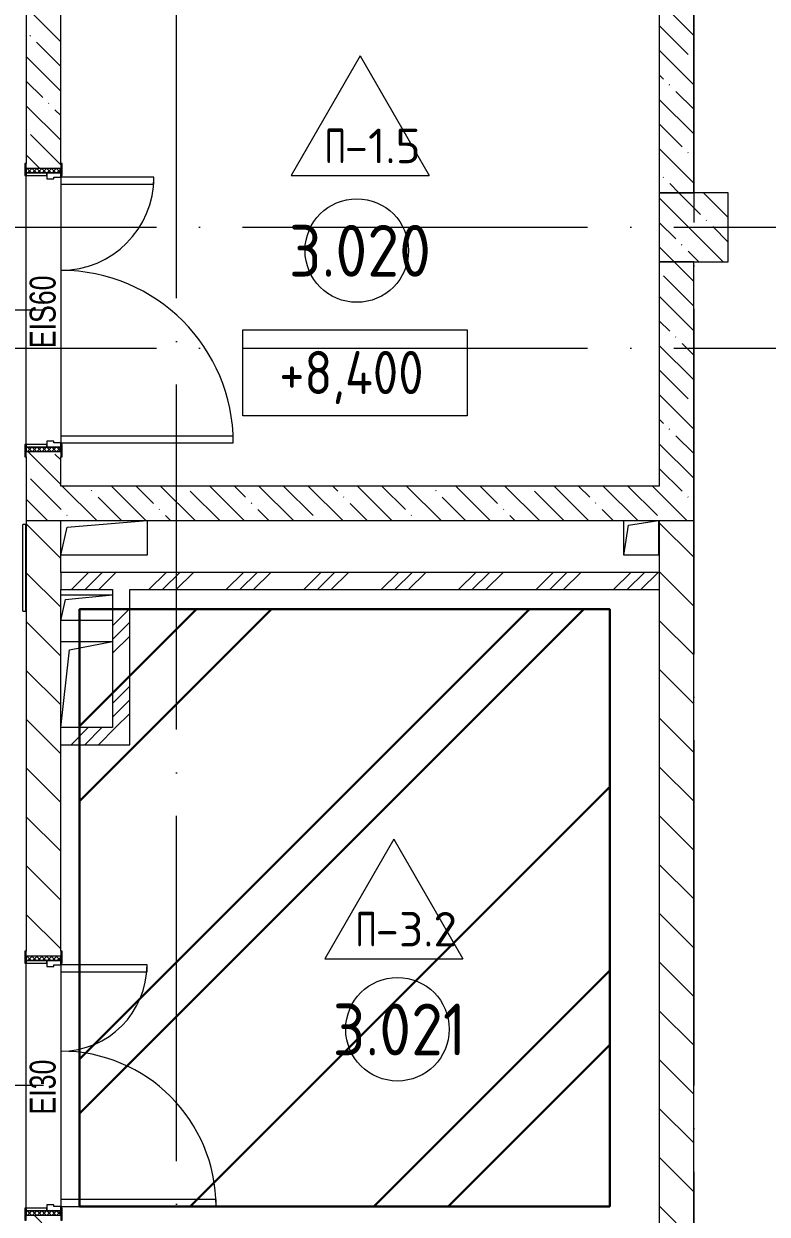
# Model space of a CAD drawing. Header units: millimetres. Extents: x -68946 to 690821, y -552984 to 293768.
# Drawn here: x 101968 to 106278, y -212601 to -205702 of the extents above; entities that cross this region are included whole.
import ezdxf

# ---------------------------------------------------------------- set-up
doc = ezdxf.new("R2010")
doc.units = ezdxf.units.MM
doc.linetypes.add('ADSK_Линия сетки', pattern=[2500, 2000, -250, 0, -250])
for name, color, linetype, lineweight in [('1.2) Стяжка 6 вып.', 30, 'Continuous', 30), ('1.3) Звуко-изол           6 вып.', 90, 'Continuous', 30), ('1.4) Стяжка 6 вып.', 30, 'Continuous', 30), ('A-____-NOTE-TEXT', 250, 'Continuous', 9), ('A-AREA-____-IDEN', 250, 'Continuous', 9), ('A-DETL-GENF-OTLN', 250, 'Continuous', 5), ('A-DOOR-____-IDEN', 250, 'Continuous', 9), ('A-DOOR-____-MCUT', 250, 'Continuous', 5), ('A-DOOR-____-OTLN', 250, 'Continuous', 5), ('A-DOOR-FRAM-MCUT', 250, 'Continuous', 5), ('A-DOOR-FRAM-OTLN', 250, 'Continuous', 5), ('A-FLOR-____-IDEN', 250, 'Continuous', 9), ('A-FLOR-____-OTLN', 250, 'Continuous', 9), ('A-GENM-____-OTLN', 250, 'Continuous', 9), ('A-GLAZ-____-OTLN', 250, 'Continuous', 5), ('A-WALL-____-MCUT', 250, 'Continuous', 13), ('A-WALL-____-PATT', 250, 'Continuous', 13), ('G-____-____-DIMS', 250, 'Continuous', 9), ('I-WALL-____-OTLN', 250, 'Continuous', 9), ('S-COLS-____-MCUT', 250, 'Continuous', 25), ('S-COLS-____-OTLN', 250, 'Continuous', 9), ('S-GRID-____-OTLN', 250, 'Continuous', 9)]:
    doc.layers.add(name, color=color, linetype=linetype, lineweight=lineweight)
doc.styles.add('Arial Narrow', font='ARIALN.TTF', dxfattribs={"width": 0.9, "height": 150})
doc.styles.add('GOST Common_1', font='', dxfattribs={"width": 0.9, "height": 250})
doc.styles.add('ISOCPEUR_1', font='isocpeur.ttf', dxfattribs={"width": 0.9, "height": 250})
doc.styles.add('ISOCPEUR_2', font='isocpeur.ttf', dxfattribs={"height": 160})
doc.styles.get('GOST Common_1').set_extended_font_data('GOST Common')
pattern_1 = [(135, (28052.9, -258555.93), (-141.42136, -141.42136), [])]
pattern_2 = [(45, (28052.9, -258555.93), (-224.5064, 224.5064), []), (45, (28132.28, -258555.93), (0, 449.0128), []), (45, (27973.53, -258555.93), (0, 449.0128), [])]
pattern_3 = [(135, (28052.9, -258555.93), (-142.5612, -142.5612), []), (135, (28195.47, -258555.93), (-142.5612, -142.5612), [252.016, -50.403, 3.353, -47.05])]

# ---------------------------------------------------------------- blocks, each defined once
blk = doc.blocks.new('Дверь_СКБ_2Ст_Внутренняя - Д-35п_Д_Дв_1200x2100_Тех_ пом_-42607858-АР1_Маркировочный план 3 этажа секция 2_3')
at = {"layer": 'A-DOOR-____-OTLN'}
h = blk.add_hatch(dxfattribs=at)
h.set_pattern_fill('FP_17', color=256, style=0, pattern_type=2)
h.set_pattern_definition([(135, (1551.41, 164.685), (-14.14214, -14.14214), []), (225, (1551.41, 164.685), (14.14214, -14.14214), [])])
h.paths.add_polyline_path([(762.5, 50.3), (762.5, 100), (737.5, 100), (737.5, -100), (762.5, -100), (762.5, 26.4)])
at = {"layer": 'A-DOOR-FRAM-OTLN'}
h = blk.add_hatch(dxfattribs=at)
h.set_pattern_fill('FP_18', color=256, style=0, pattern_type=2)
h.set_pattern_definition([(45, (-571.384, 164.685), (-14.1421, 14.1421), []), (135, (-571.384, 164.685), (-14.1421, -14.1421), [])])
h.paths.add_polyline_path([(-712.5, -100), (-712.5, 100), (-737.5, 100), (-737.5, -100)])
at = {"layer": 'A-DOOR-____-MCUT'}
for p, q in [((712.5, 1000), (672.5, 1000)), ((672.5, 1000), (672.5, 100)), ((712.5, 100), (712.5, 1000)), ((-687.5, 600), (-687.5, 100)), ((-647.5, 600), (-687.5, 600)), ((-647.5, 100), (-647.5, 600)), ((-687.5, 100), (-647.5, 100)), ((672.5, 100), (712.5, 100))]:
    blk.add_line(p, q, dxfattribs=at)
at = {"layer": 'A-DOOR-____-OTLN'}
for centre, radius, start, end in [((712.5, 100), 900, 90, 180), ((-687.5, 100), 500, 0, 90)]:
    blk.add_arc(centre, radius, start, end, dxfattribs=at)
at = {"layer": 'A-DOOR-FRAM-MCUT'}
for p, q in [((-697.5, 108), (-767.5, 108)), ((-767.5, 108), (-767.5, 100)), ((-767.5, 100), (-697.5, 100)), ((-712.5, 100), (-737.5, 100)), ((-737.5, 100), (-737.5, -100)), ((-687.5, 100), (-712.5, 100)), ((-712.5, 100), (-712.5, 20)), ((-712.5, -100), (-712.5, 100)), ((-697.5, 100), (-712.5, 100)), ((-712.5, 100), (-712.5, 99)), ((-712.5, 99), (-697.5, 99)), ((-697.5, 100), (-697.5, 108)), ((-697.5, 99), (-697.5, 100)), ((-687.5, 60), (-687.5, 100)), ((712.5, 100), (712.5, 60)), ((737.5, 100), (712.5, 100)), ((792.5, 108), (722.5, 108)), ((722.5, 108), (722.5, 100)), ((737.5, 100), (722.5, 100)), ((722.5, 100), (722.5, 99)), ((722.5, 100), (792.5, 100)), ((722.5, 99), (737.5, 99)), ((737.5, 20), (737.5, 100)), ((762.5, 100), (737.5, 100)), ((737.5, 100), (737.5, -100)), ((737.5, 99), (737.5, 100)), ((762.5, -100), (762.5, 100)), ((792.5, 100), (792.5, 108)), ((-712.5, 20), (-677.5, 20)), ((-697.5, 20), (-712.5, 20)), ((-712.5, 20), (-712.5, -100)), ((-697.5, -100), (-697.5, 20)), ((-677.5, 60), (-687.5, 60)), ((-677.5, 20), (-677.5, 60)), ((712.5, 60), (702.5, 60)), ((702.5, 60), (702.5, 20)), ((702.5, 20), (737.5, 20)), ((737.5, 20), (722.5, 20)), ((722.5, 20), (722.5, -100)), ((737.5, -100), (737.5, 20)), ((-697.5, -100), (-767.5, -100)), ((-767.5, -100), (-767.5, -108)), ((-767.5, -108), (-697.5, -108)), ((-737.5, -100), (-712.5, -100)), ((-712.5, -100), (-697.5, -100)), ((-697.5, -108), (-697.5, -100)), ((722.5, -100), (737.5, -100)), ((792.5, -100), (722.5, -100)), ((722.5, -100), (722.5, -108)), ((722.5, -108), (792.5, -108)), ((737.5, -100), (762.5, -100)), ((792.5, -108), (792.5, -100))]:
    blk.add_line(p, q, dxfattribs=at)
blk = doc.blocks.new('Дверь_СКБ_2Ст_Внутренняя1 - Н_Д-1л_1640x2100h_ЛК-42643562-АР1_Маркировочный план 3 этажа секция 2_3')
at = {"layer": 'A-DOOR-____-OTLN'}
h = blk.add_hatch(dxfattribs=at)
h.set_pattern_fill('FP_46', color=256, style=0, pattern_type=2)
h.set_pattern_definition([(135, (1481.41, 164.685), (-14.14214, -14.14214), []), (225, (1481.41, 164.685), (14.14214, -14.14214), [])])
h.paths.add_polyline_path([(832.5, 100), (807.5, 100), (807.5, -100), (832.5, -100)])
at = {"layer": 'A-DOOR-FRAM-OTLN'}
h = blk.add_hatch(dxfattribs=at)
h.set_pattern_fill('FP_47', color=256, style=0, pattern_type=2)
h.set_pattern_definition([(45, (-641.384, 164.685), (-14.1421, 14.1421), []), (135, (-641.384, 164.685), (-14.1421, -14.1421), [])])
h.paths.add_polyline_path([(-782.5, 100), (-807.5, 100), (-807.5, -100), (-782.5, -100)])
at = {"layer": 'A-DOOR-____-MCUT'}
for p, q in [((782.5, 1100), (742.5, 1100)), ((742.5, 1100), (742.5, 100)), ((782.5, 100), (782.5, 1100)), ((-757.5, 640), (-757.5, 100)), ((-717.5, 640), (-757.5, 640)), ((-717.5, 100), (-717.5, 640)), ((-757.5, 100), (-717.5, 100)), ((742.5, 100), (782.5, 100))]:
    blk.add_line(p, q, dxfattribs=at)
at = {"layer": 'A-DOOR-____-OTLN'}
for centre, radius, start, end in [((782.5, 100), 1000, 90, 180), ((-757.5, 100), 540, 0, 90)]:
    blk.add_arc(centre, radius, start, end, dxfattribs=at)
at = {"layer": 'A-DOOR-FRAM-MCUT'}
for p, q in [((-767.5, 108), (-837.5, 108)), ((-837.5, 108), (-837.5, 100)), ((-837.5, 100), (-767.5, 100)), ((-782.5, 100), (-807.5, 100)), ((-807.5, 100), (-807.5, -100)), ((-757.5, 100), (-782.5, 100)), ((-782.5, 100), (-782.5, 20)), ((-782.5, -100), (-782.5, 100)), ((-767.5, 100), (-782.5, 100)), ((-782.5, 100), (-782.5, 99)), ((-782.5, 99), (-767.5, 99)), ((-767.5, 100), (-767.5, 108)), ((-767.5, 99), (-767.5, 100)), ((-757.5, 60), (-757.5, 100)), ((782.5, 100), (782.5, 60)), ((807.5, 100), (782.5, 100)), ((862.5, 108), (792.5, 108)), ((792.5, 108), (792.5, 100)), ((807.5, 100), (792.5, 100)), ((792.5, 100), (792.5, 99)), ((792.5, 100), (862.5, 100)), ((792.5, 99), (807.5, 99)), ((807.5, 20), (807.5, 100)), ((832.5, 100), (807.5, 100)), ((807.5, 100), (807.5, -100)), ((807.5, 99), (807.5, 100)), ((832.5, -100), (832.5, 100)), ((862.5, 100), (862.5, 108)), ((-782.5, 20), (-747.5, 20)), ((-767.5, 20), (-782.5, 20)), ((-782.5, 20), (-782.5, -100)), ((-767.5, -100), (-767.5, 20)), ((-747.5, 60), (-757.5, 60)), ((-747.5, 20), (-747.5, 60)), ((782.5, 60), (772.5, 60)), ((772.5, 60), (772.5, 20)), ((772.5, 20), (807.5, 20)), ((807.5, 20), (792.5, 20)), ((792.5, 20), (792.5, -100)), ((807.5, -100), (807.5, 20)), ((-767.5, -100), (-837.5, -100)), ((-837.5, -100), (-837.5, -108)), ((-837.5, -108), (-767.5, -108)), ((-807.5, -100), (-782.5, -100)), ((-782.5, -100), (-767.5, -100)), ((-767.5, -108), (-767.5, -100)), ((792.5, -100), (807.5, -100)), ((862.5, -100), (792.5, -100)), ((792.5, -100), (792.5, -108)), ((792.5, -108), (862.5, -108)), ((807.5, -100), (832.5, -100)), ((862.5, -108), (862.5, -100))]:
    blk.add_line(p, q, dxfattribs=at)
blk = doc.blocks.new('HDF-EBP_BASE - HDF-EBP_BASE-28709428-АР1_Маркировочный план 3 этажа секция 2_3')
at = {"layer": 'A-GENM-____-OTLN', "lineweight": 5}
for p, q in [((-254.4, 0), (247.3, 0)), ((-254.4, 0), (-254.4, -15.9)), ((-114.3, 5), (-114.3, 0)), ((114.3, 0), (114.3, 5)), ((247.3, -15.9), (247.3, 0)), ((247.3, -15.9), (-254.4, -15.9))]:
    blk.add_line(p, q, dxfattribs=at)
blk = doc.blocks.new('_Wn_-As_OpeningMEP_floor__Rectangular - _Wn_-As_OpeningMEP_floor__Rectangular-32466847-АР1_Маркировочный план 3 этажа секция 2_3')
at = {"layer": 'A-DETL-GENF-OTLN', "lineweight": 5}
for p, q in [((-212.2, 112.2), (250, 150)), ((-250, -50), (-212.2, 112.2))]:
    blk.add_line(p, q, dxfattribs=at)
blk = doc.blocks.new('_Wn_-As_OpeningMEP_floor__Rectangular - _Wn_-As_OpeningMEP_floor__Rectangular-32466825-АР1_Маркировочный план 3 этажа секция 2_3')
at = {"layer": 'A-DETL-GENF-OTLN', "lineweight": 5}
for p, q in [((-73.2, 123.2), (100, 150)), ((-100, -50), (-73.2, 123.2))]:
    blk.add_line(p, q, dxfattribs=at)
blk = doc.blocks.new('_Wn_-As_OpeningMEP_floor__Rectangular - _Wn_-As_OpeningMEP_floor__Rectangular-37441806-АР1_Маркировочный план 3 этажа секция 2_3')
at = {"layer": 'A-DETL-GENF-OTLN', "lineweight": 5}
for p, q in [((-150, -25), (-123.4, 98.4)), ((-123.4, 98.4), (150, 125))]:
    blk.add_line(p, q, dxfattribs=at)
blk = doc.blocks.new('_Wn_-As_OpeningMEP_floor__Rectangular - _Wn_-As_OpeningMEP_floor__Rectangular-39993807-АР1_Маркировочный план 3 этажа секция 2_3')
at = {"layer": 'A-DETL-GENF-OTLN', "lineweight": 5}
for p, q in [((-100, 250), (150, 300)), ((-150, -200), (-100, 250))]:
    blk.add_line(p, q, dxfattribs=at)
blk = doc.blocks.new('AAR_СКБ_Марка_Помещения_мал - Номер-28977439-АР1_Маркировочный план 3 этажа секция 2_3')
at = {"layer": 'A-AREA-____-IDEN'}
blk.add_circle((-0.028, 0), 3, dxfattribs=at)
blk = doc.blocks.new('AAR_СКБ_Марка_Перекрытия - Марка пола-17325028-АР1_Маркировочный план 3 этажа секция 2_3')
at = {"layer": 'A-FLOR-____-IDEN'}
for p, q in [((0, 6.932), (-4.002, 0)), ((0, 6.932), (4.002, 0)), ((-4.002, 0), (4.002, 0))]:
    blk.add_line(p, q, dxfattribs=at)
blk = doc.blocks.new('Высотные отметки - Рамка-32693647-АР1_Маркировочный план 3 этажа секция 2_3')
at = {"layer": 'A-____-NOTE-TEXT'}
for p, q in [((-6.5, 0), (-6.5, 5)), ((-6.5, 5), (6.5, 5)), ((6.5, 5), (6.5, 0)), ((6.5, 0), (-6.5, 0))]:
    blk.add_line(p, q, dxfattribs=at)

msp = doc.modelspace()

# ---------------------------------------------------------------- hatches: boundary and pattern name
at = {"layer": '1.2) Стяжка 6 вып.', "lineweight": 30}
h = msp.add_hatch(dxfattribs=at)
h.set_pattern_fill('ANSI31', color=256, scale=333)
h.paths.add_polyline_path([(102291.6036, -212555.9292), (105365.4497, -212555.9292), (105365.4497, -209094.5359), (102291.6036, -209094.5359)])
at = {"layer": '1.3) Звуко-изол           6 вып.', "lineweight": 30}
h = msp.add_hatch(dxfattribs=at)
h.set_pattern_fill('ANSI31', color=256, scale=500)
h.paths.add_polyline_path([(102291.6036, -212555.9292), (105365.4497, -212555.9292), (105365.4497, -209094.5359), (102291.6036, -209094.5359)])
at = {"layer": '1.4) Стяжка 6 вып.', "lineweight": 30}
h = msp.add_hatch(dxfattribs=at)
h.set_pattern_fill('ANSI32', color=256, scale=333)
h.paths.add_polyline_path([(102291.6036, -212555.9292), (105365.4497, -212555.9292), (105365.4497, -209094.5359), (102291.6036, -209094.5359)])
at = {"layer": 'A-WALL-____-PATT', "lineweight": 15}
h = msp.add_hatch(dxfattribs=at)
h.set_pattern_fill('FP_19', color=256, style=0, pattern_type=2)
h.set_pattern_definition(pattern_3)
h.paths.add_polyline_path([(101982.9057, -208380.9286), (102182.9057, -208380.9286), (102182.9057, -208180.928), (101982.9057, -208180.928), (101982.9057, -208369.4011)])
h.paths.add_polyline_path([(101982.9057, -206540.928), (102182.9057, -206540.928), (102182.904, -200180.9286), (101982.9057, -200180.9286), (101982.9057, -206510.928)])
h = msp.add_hatch(dxfattribs=at)
h.set_pattern_fill('FP_19', color=256, style=0, pattern_type=2)
h.set_pattern_definition(pattern_3)
h.paths.add_polyline_path([(105852.8838, -208580.9286), (105852.8838, -207080.9286), (105652.8838, -207080.9286), (105652.9057, -208580.9286)])
h.paths.add_polyline_path([(105691.1615, -206680.9286), (105852.8838, -206680.9286), (105852.8838, -200230.928), (105652.8838, -200230.928), (105652.9057, -206680.9286)])
h = msp.add_hatch(dxfattribs=at)
h.set_pattern_fill('FP_19', color=256, style=0, pattern_type=2)
h.set_pattern_definition(pattern_3)
h.paths.add_polyline_path([(105447.8838, -208580.9286), (105652.8838, -208580.9286), (105652.4393, -208380.9286), (101982.9057, -208380.9286), (101982.9057, -208580.9286), (103906.149, -208580.9286)])
h = msp.add_hatch(dxfattribs=at)
h.set_pattern_fill('FP_1', color=256, style=0, pattern_type=2)
h.set_pattern_definition(pattern_1)
h.paths.add_polyline_path([(101982.9057, -212650.9286), (102182.9057, -212650.9286), (102182.9057, -212605.9292), (101982.9057, -212605.9292), (101982.9057, -212635.9292)])
h.paths.add_polyline_path([(102182.9057, -211105.9292), (102182.9057, -208580.9286), (101982.9057, -208581.2221), (101982.9057, -211105.9292), (102148.378, -211105.9292)])
h = msp.add_hatch(dxfattribs=at)
h.set_pattern_fill('FP_1', color=256, style=0, pattern_type=2)
h.set_pattern_definition(pattern_1)
h.paths.add_polyline_path([(105730.5246, -212650.9286), (105852.8838, -212650.9286), (105852.8838, -208580.9286), (105652.8838, -208580.9286), (105652.8838, -212650.9286)])
h = msp.add_hatch(dxfattribs=at)
h.set_pattern_fill('FP_11', color=256, style=0, pattern_type=2)
h.set_pattern_definition(pattern_2)
h.paths.add_polyline_path([(105638.7727, -208980.9286), (105652.8838, -208980.9286), (105652.8838, -208880.9286), (102182.9057, -208880.9286), (102182.9057, -208980.9286), (105627.9057, -208980.9286)])
h = msp.add_hatch(dxfattribs=at)
h.set_pattern_fill('FP_11', color=256, style=0, pattern_type=2)
h.set_pattern_definition(pattern_2)
h.paths.add_polyline_path([(102554.546, -209780.9286), (102582.9057, -209780.9286), (102582.9057, -208980.9286), (102482.9057, -208980.9286), (102482.9063, -209780.9286)])
h = msp.add_hatch(dxfattribs=at)
h.set_pattern_fill('FP_11', color=256, style=0, pattern_type=2)
h.set_pattern_definition(pattern_2)
h.paths.add_polyline_path([(102482.9057, -209880.9286), (102582.9057, -209880.9286), (102582.9057, -209780.9286), (102182.9071, -209780.9286), (102182.9057, -209880.9286), (102470.5278, -209880.9286)])
at = {"layer": 'S-COLS-____-OTLN', "lineweight": 5}
h = msp.add_hatch(dxfattribs=at)
h.set_pattern_fill('FP_19', color=256, style=0, pattern_type=2)
h.set_pattern_definition(pattern_3)
h.paths.add_polyline_path([(105852.8838, -207080.9286), (106052.9057, -207080.9286), (106052.9057, -206680.9286), (105652.9057, -206680.9286), (105652.9057, -207080.9286), (105685.7641, -207080.9286)])

# ---------------------------------------------------------------- linework, layer by layer
at = {"layer": '1.2) Стяжка 6 вып.', "lineweight": 30}
msp.add_lwpolyline([(102291.6036, -212555.9292), (105365.4497, -212555.9292), (105365.4497, -209094.5359), (102291.6036, -209094.5359)], close=True, dxfattribs=at)
at = {"layer": 'A-DOOR-____-IDEN'}
for p, q in [((102082.9057, -207360.928), (101660.5058, -207360.928)), ((102082.9057, -211855.9292), (101708.2058, -211855.9292))]:
    msp.add_line(p, q, dxfattribs=at)
at = {"layer": 'A-FLOR-____-OTLN', "lineweight": 5}
for p, q in [((102182.9057, -206630.928), (102182.9057, -208090.928)), ((102682.9057, -208580.9286), (102682.9057, -208780.9286)), ((105447.8838, -208780.9286), (105447.8838, -208580.9286)), ((105647.8838, -208580.9286), (105647.8838, -208780.9286)), ((102682.9057, -208780.9286), (102182.9057, -208780.9286)), ((105647.8838, -208780.9286), (105447.8838, -208780.9286)), ((102182.9057, -209010.928), (102482.9057, -209010.928)), ((102482.9057, -209160.928), (102182.9057, -209160.928)), ((102182.9057, -209280.928), (102482.9057, -209280.928))]:
    msp.add_line(p, q, dxfattribs=at)
at = {"layer": 'A-WALL-____-MCUT', "color": 250, "lineweight": 15}
for p, q in [((101982.9057, -199980.9286), (101982.9057, -206510.928)), ((102182.9057, -206510.928), (102182.9057, -200180.9286)), ((105652.8838, -200230.928), (105652.8838, -206680.9286)), ((105852.8838, -206680.9286), (105852.8838, -200230.928)), ((105652.8838, -207080.9286), (105652.8838, -208380.9286)), ((105852.8838, -208580.9286), (105852.8838, -207080.9286)), ((101982.9057, -208210.928), (101982.9057, -208580.9286)), ((102182.9057, -208380.9286), (102182.9057, -208210.928)), ((105652.8838, -208380.9286), (102182.9057, -208380.9286)), ((101982.9057, -208580.9286), (105852.8838, -208580.9286))]:
    msp.add_line(p, q, dxfattribs=at)
at = {"layer": 'A-WALL-____-MCUT', "lineweight": 15}
for p, q in [((105652.8838, -206680.9286), (105852.8838, -206680.9286)), ((105852.8838, -207080.9286), (105652.8838, -207080.9286)), ((102182.9057, -208880.9286), (102182.9057, -208980.9286))]:
    msp.add_line(p, q, dxfattribs=at)
at = {"layer": 'A-WALL-____-MCUT', "color": 7, "lineweight": 15}
for p, q in [((101982.9057, -208580.9286), (101982.9057, -211075.9292)), ((102182.9057, -208880.9286), (102182.9057, -208580.9286)), ((105652.8838, -208580.9286), (105652.8838, -212650.9286)), ((105852.8838, -212650.9286), (105852.8838, -208580.9286)), ((105652.8838, -208880.9286), (102182.9057, -208880.9286)), ((102182.9057, -211075.9292), (102182.9057, -208980.9286)), ((102182.9057, -208980.9286), (102482.9057, -208980.9286)), ((102482.9057, -208980.9286), (102482.9057, -209780.9286)), ((102582.9057, -208980.9286), (105652.8838, -208980.9286)), ((102582.9057, -209880.9286), (102582.9057, -208980.9286)), ((102482.9057, -209780.9286), (102182.9057, -209780.9286)), ((102182.9057, -209880.9286), (102582.9057, -209880.9286))]:
    msp.add_line(p, q, dxfattribs=at)
at = {"layer": 'I-WALL-____-OTLN', "lineweight": 15}
for p, q in [((101982.9057, -208140.928), (101982.9057, -206580.928)), ((102182.9057, -206630.928), (102182.9057, -208090.928)), ((101982.9057, -212565.9292), (101982.9057, -211145.9292)), ((102182.9057, -211195.9292), (102182.9057, -212515.9292))]:
    msp.add_line(p, q, dxfattribs=at)
at = {"layer": 'S-COLS-____-MCUT', "lineweight": 5}
for p, q in [((105652.9057, -206680.9286), (105652.9057, -207080.9286)), ((106052.9057, -206680.9286), (105852.8838, -206680.9286)), ((106052.9057, -207080.9286), (106052.9057, -206680.9286)), ((105852.8838, -207080.9286), (106052.9057, -207080.9286))]:
    msp.add_line(p, q, dxfattribs=at)
at = {"layer": 'S-COLS-____-OTLN', "lineweight": 5}
for p, q in [((105852.8838, -206680.9286), (105652.9057, -206680.9286)), ((105652.9057, -207080.9286), (105852.8838, -207080.9286))]:
    msp.add_line(p, q, dxfattribs=at)
at = {"layer": 'S-GRID-____-OTLN', "linetype": 'ADSK_Линия сетки'}
for p, q in [((102852.9057, -262294.7685), (102852.9057, -197353.9241)), ((105852.9057, -197353.9241), (105852.9057, -262294.7685)), ((93236.8325, -206880.9286), (181748.3453, -206880.9286)), ((93236.8325, -207580.9286), (184856.9445, -207580.9286))]:
    msp.add_line(p, q, dxfattribs=at)

# ---------------------------------------------------------------- block references
at = {"layer": 'A-AREA-____-IDEN', "xscale": 99.99999999999993, "yscale": 99.99999999999993, "zscale": 99.99999999999993}
for p in [(103901.8305, -207016.0632), (104137.4554, -211529.006)]:
    msp.add_blockref('AAR_СКБ_Марка_Помещения_мал - Номер-28977439-АР1_Маркировочный план 3 этажа секция 2_3', p, dxfattribs=at)
at = {"layer": 'A-DOOR-____-OTLN', "rotation": 269.9999999999999}
for name, p in [('Дверь_СКБ_2Ст_Внутренняя1 - Н_Д-1л_1640x2100h_ЛК-42643562-АР1_Маркировочный план 3 этажа секция 2_3', (102082.9057, -207348.428)), ('Дверь_СКБ_2Ст_Внутренняя - Д-35п_Д_Дв_1200x2100_Тех_ пом_-42607858-АР1_Маркировочный план 3 этажа секция 2_3', (102082.9057, -211843.4292))]:
    msp.add_blockref(name, p, dxfattribs=at)
at = {"layer": 'A-FLOR-____-IDEN', "xscale": 99.99999999999993, "yscale": 99.99999999999993, "zscale": 99.99999999999993}
for p in [(103917.9057, -206580.9286), (104113.0246, -211120.819)]:
    msp.add_blockref('AAR_СКБ_Марка_Перекрытия - Марка пола-17325028-АР1_Маркировочный план 3 этажа секция 2_3', p, dxfattribs=at)
at = {"layer": 'A-GENM-____-OTLN', "lineweight": 5, "rotation": 270.0000000000002}
msp.add_blockref('HDF-EBP_BASE - HDF-EBP_BASE-28709428-АР1_Маркировочный план 3 этажа секция 2_3', (101977.8856, -208857.8526), dxfattribs=at)
at = {"layer": 'A-GLAZ-____-OTLN'}
for name, p in [('_Wn_-As_OpeningMEP_floor__Rectangular - _Wn_-As_OpeningMEP_floor__Rectangular-32466847-АР1_Маркировочный план 3 этажа секция 2_3', (102432.9057, -208730.9286)), ('_Wn_-As_OpeningMEP_floor__Rectangular - _Wn_-As_OpeningMEP_floor__Rectangular-32466825-АР1_Маркировочный план 3 этажа секция 2_3', (105547.8838, -208730.9286)), ('_Wn_-As_OpeningMEP_floor__Rectangular - _Wn_-As_OpeningMEP_floor__Rectangular-37441806-АР1_Маркировочный план 3 этажа секция 2_3', (102332.9057, -209135.928)), ('_Wn_-As_OpeningMEP_floor__Rectangular - _Wn_-As_OpeningMEP_floor__Rectangular-39993807-АР1_Маркировочный план 3 этажа секция 2_3', (102332.9057, -209580.928))]:
    msp.add_blockref(name, p, dxfattribs=at)
at = {"layer": 'G-____-____-DIMS', "xscale": 99.99999999999993, "yscale": 99.99999999999993, "zscale": 99.99999999999993}
msp.add_blockref('Высотные отметки - Рамка-32693647-АР1_Маркировочный план 3 этажа секция 2_3', (103889.2586, -207974.551), dxfattribs=at)

# ---------------------------------------------------------------- texts
at = {"layer": 'A-AREA-____-IDEN', "char_height": 300, "attachment_point": 1, "style": 'ISOCPEUR_1'}
for s, insert, width in [('3.020', (103505.0914, -206867.4034), 654.177), ('3.021', (103759.1163, -211380.3462), 609.2825)]:
    msp.add_mtext(s, dxfattribs=dict(at, insert=insert, width=width))
at = {"layer": 'A-DOOR-____-IDEN', "char_height": 150, "attachment_point": 1, "rotation": 90, "style": 'Arial Narrow'}
for s, insert, width in [('EIS60', (102002.7572, -207581.8854), 526.708687), ('EI30', (102002.7572, -212023.3366), 396.835312)]:
    msp.add_mtext(s, dxfattribs=dict(at, insert=insert, width=width))
at = {"layer": 'A-FLOR-____-IDEN', "char_height": 200, "attachment_point": 1, "style": 'ISOCPEUR_2'}
for s, insert, width in [('\\fISOCPEUR|b0|i0|c204|p34|;\\W.7;П', (103712.6708, -206309.5428), 140.295312), ('-1.5', (103828.426, -206309.5428), 381.60325), ('\\fISOCPEUR|b0|i0|c204|p34|;\\W.7;П', (103891.6897, -210849.4332), 140.295312), ('-3.2', (104007.4449, -210849.4332), 420.885937)]:
    msp.add_mtext(s, dxfattribs=dict(at, insert=insert, width=width))
at = {"layer": 'G-____-____-DIMS', "insert": (103449.2685, -207597.844), "char_height": 250, "width": 1055.976244, "attachment_point": 1, "line_spacing_factor": 1.022761, "style": 'GOST Common_1'}
msp.add_mtext('+8,400', dxfattribs=at)

doc.saveas('drawing.dxf')
